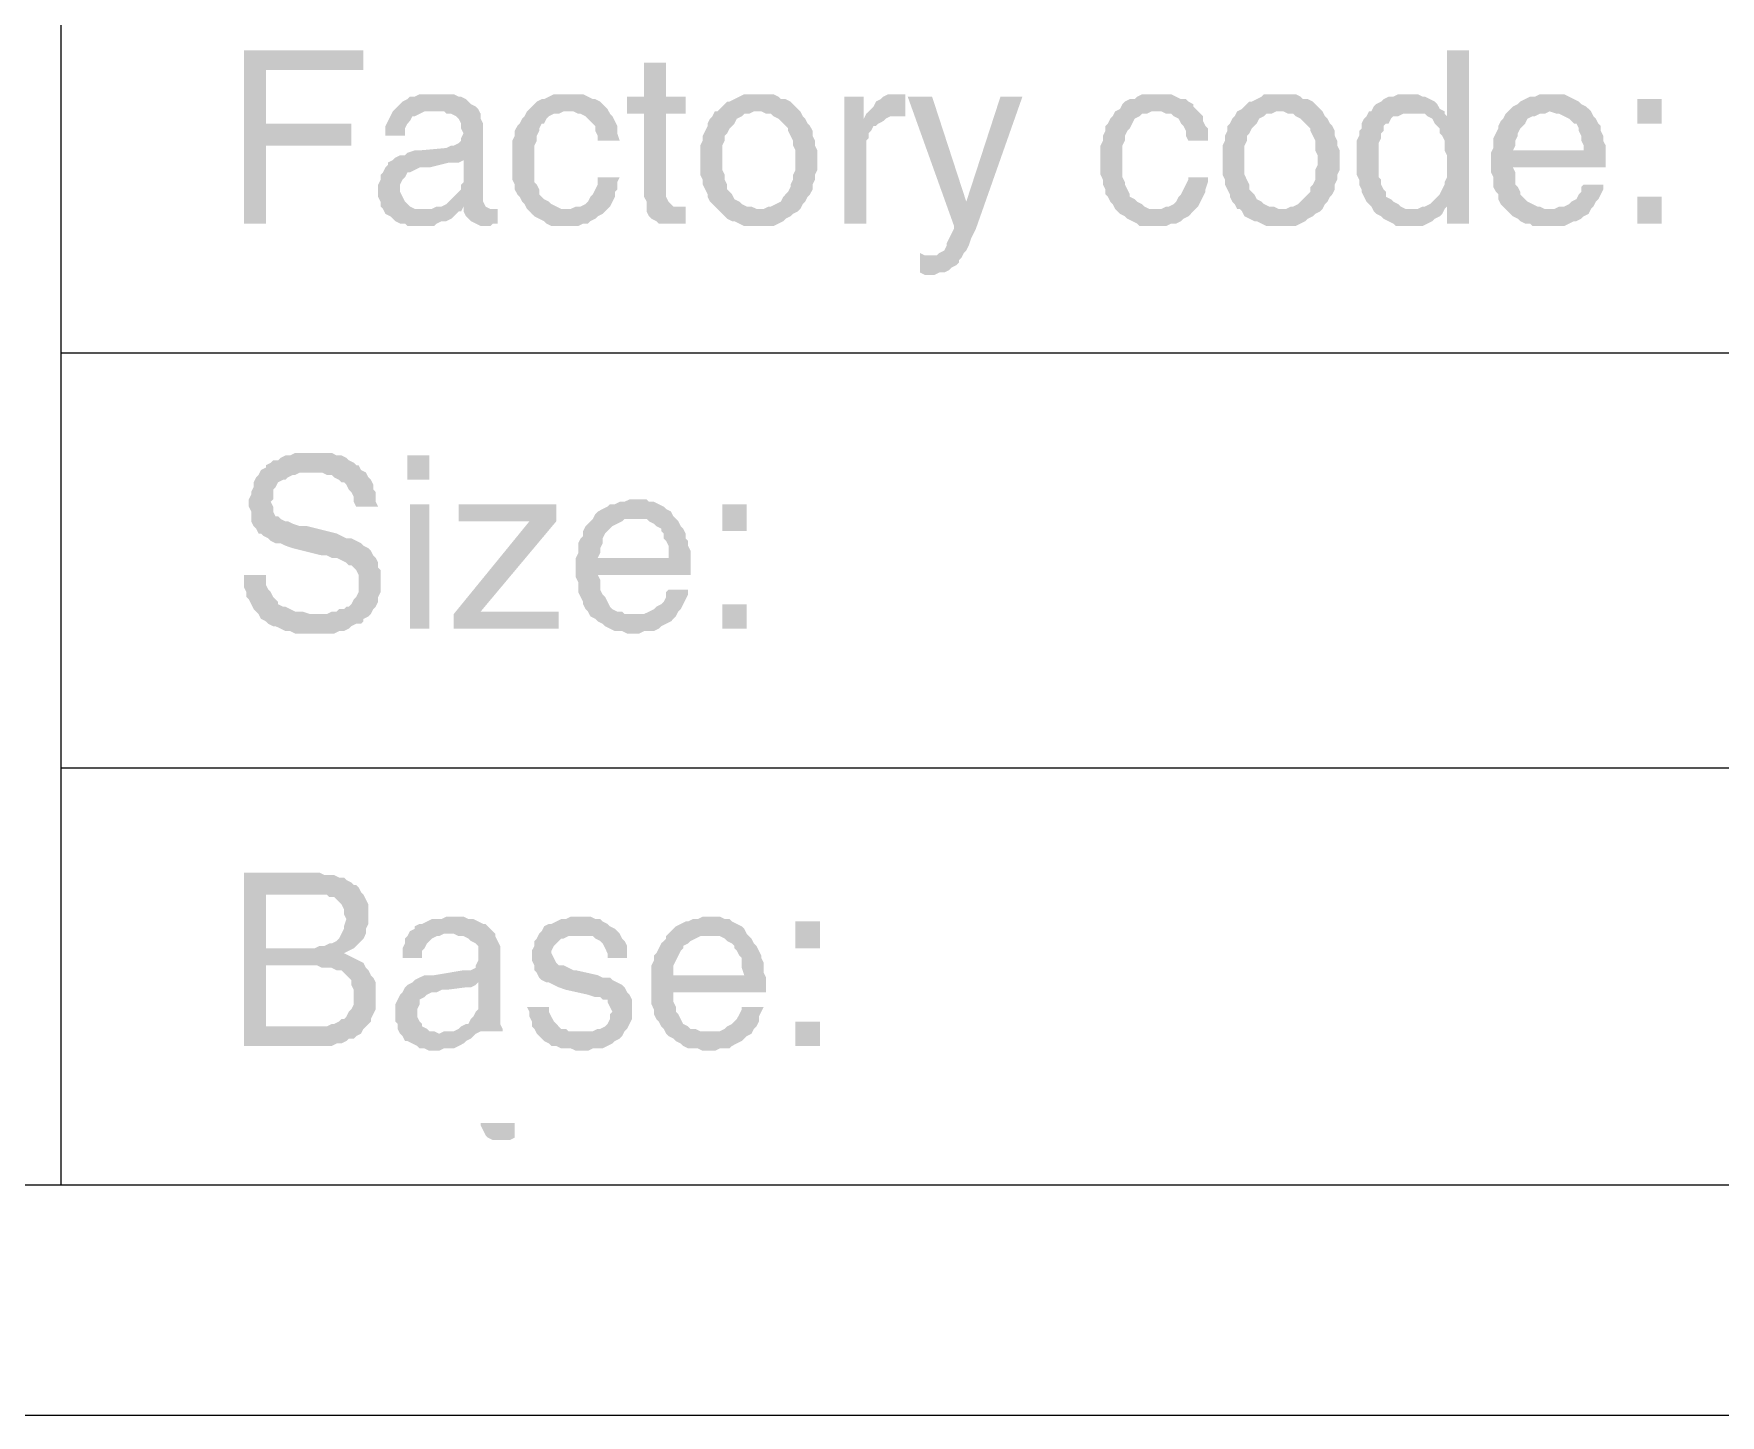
# Model space of a CAD drawing. Header units: inches. Extents: x 3613 to 8393, y -2205 to -794.
# Drawn here: x 7992.31 to 8023.5, y -1550.83 to -1525.27 of the extents above; entities that cross this region are included whole.
import ezdxf

# ---------------------------------------------------------------- set-up
doc = ezdxf.new("R2010")
doc.units = ezdxf.units.IN
doc.header["$MEASUREMENT"] = 0

msp = doc.modelspace()

# ---------------------------------------------------------------- hatches: boundary and pattern name
at = {"transparency": 33554559}
for points in [[(7998.406, -1525.582), (7996.195, -1525.582), (7996.195, -1528.786), (7996.601, -1528.786), (7996.601, -1527.342), (7998.181, -1527.342), (7998.181, -1526.936), (7996.601, -1526.936), (7996.601, -1525.943), (7998.406, -1525.943), (7998.406, -1525.762)], [(8004.003, -1525.807), (8003.596, -1525.807), (8003.596, -1526.439), (8003.281, -1526.439), (8003.281, -1526.755), (8003.596, -1526.755), (8003.596, -1528.29), (8003.642, -1528.38), (8003.642, -1528.56), (8003.687, -1528.651), (8003.732, -1528.696), (8003.732, -1528.696), (8003.822, -1528.741), (8003.867, -1528.786), (8004.364, -1528.786), (8004.364, -1528.47), (8004.138, -1528.47), (8004.093, -1528.425), (8004.048, -1528.38), (8004.003, -1528.29), (8004.003, -1526.755), (8004.364, -1526.755), (8004.364, -1526.439), (8004.003, -1526.439)], [(8018.851, -1525.582), (8018.445, -1525.582), (8018.445, -1526.8), (8018.084, -1526.8), (8018.174, -1526.845), (8018.219, -1526.936), (8018.264, -1526.981), (8018.31, -1527.026), (8018.31, -1527.116), (8018.355, -1527.161), (8018.4, -1527.252), (8018.4, -1527.432), (8018.445, -1527.522), (8018.445, -1527.929), (8018.4, -1528.019), (8018.4, -1528.064), (8018.355, -1528.154), (8018.31, -1528.244), (8018.264, -1528.29), (8018.264, -1528.29), (8018.174, -1528.38), (8018.129, -1528.425), (8018.039, -1528.47), (8018.445, -1528.47), (8018.445, -1528.786), (8018.851, -1528.786)], [(7999.76, -1526.394), (7999.444, -1526.394), (7999.354, -1526.439), (7999.264, -1526.439), (7999.219, -1526.484), (7999.128, -1526.529), (7999.083, -1526.575), (7999.038, -1526.62), (7998.993, -1526.665), (7998.948, -1526.71), (7998.903, -1526.8), (7998.858, -1526.89), (7998.812, -1526.981), (7998.812, -1527.161), (7999.174, -1527.161), (7999.174, -1527.026), (7999.219, -1526.936), (7999.264, -1526.89), (7999.309, -1526.8), (7999.354, -1526.8), (7999.444, -1526.755), (7999.535, -1526.71), (7999.715, -1526.71), (8000.527, -1526.665), (8000.482, -1526.62), (8000.392, -1526.575), (8000.347, -1526.529), (8000.302, -1526.484), (8000.212, -1526.439), (8000.166, -1526.439), (8000.076, -1526.394), (7999.85, -1526.394)], [(8002.197, -1526.394), (8001.927, -1526.394), (8001.836, -1526.439), (8001.746, -1526.484), (8001.701, -1526.484), (8001.611, -1526.529), (8001.566, -1526.575), (8001.475, -1526.665), (8001.43, -1526.71), (8002.288, -1526.71), (8002.378, -1526.755), (8002.423, -1526.755), (8002.513, -1526.8), (8002.558, -1526.845), (8002.649, -1526.936), (8002.694, -1526.981), (8002.694, -1527.071), (8002.739, -1527.161), (8002.739, -1527.252), (8003.145, -1527.252), (8003.1, -1527.116), (8003.1, -1526.981), (8003.055, -1526.89), (8003.01, -1526.8), (8002.965, -1526.755), (8002.919, -1526.665), (8002.874, -1526.62), (8002.829, -1526.575), (8002.784, -1526.529), (8002.694, -1526.484), (8002.649, -1526.484), (8002.558, -1526.439), (8002.468, -1526.394), (8002.288, -1526.394)], [(8005.718, -1526.394), (8005.447, -1526.394), (8005.357, -1526.439), (8005.266, -1526.484), (8005.176, -1526.529), (8005.131, -1526.529), (8005.041, -1526.62), (8004.996, -1526.665), (8004.95, -1526.71), (8004.905, -1526.71), (8004.86, -1526.8), (8004.815, -1526.845), (8004.77, -1526.936), (8004.77, -1526.981), (8004.725, -1527.071), (8004.68, -1527.161), (8004.68, -1527.252), (8004.634, -1527.342), (8004.634, -1527.613), (8004.634, -1527.883), (8004.68, -1527.974), (8004.68, -1528.064), (8004.725, -1528.154), (8004.77, -1528.244), (8004.77, -1528.29), (8004.815, -1528.38), (8004.86, -1528.425), (8004.95, -1528.515), (8005.718, -1528.515), (8005.673, -1528.515), (8005.582, -1528.47), (8005.492, -1528.47), (8005.402, -1528.425), (8005.357, -1528.38), (8005.266, -1528.335), (8005.221, -1528.244), (8005.176, -1528.199), (8005.131, -1528.154), (8005.131, -1528.064), (8005.086, -1527.974), (8005.086, -1527.883), (8005.041, -1527.793), (8005.041, -1527.342), (8005.086, -1527.252), (8005.086, -1527.161), (8005.131, -1527.116), (8005.176, -1527.026), (8005.221, -1526.981), (8005.266, -1526.936), (8005.311, -1526.845), (8005.402, -1526.8), (8005.447, -1526.755), (8005.537, -1526.755), (8005.627, -1526.71), (8006.485, -1526.71), (8006.44, -1526.665), (8006.35, -1526.575), (8006.304, -1526.529), (8006.214, -1526.484), (8006.124, -1526.484), (8006.079, -1526.439), (8005.988, -1526.394), (8005.808, -1526.394)], [(8007.658, -1526.439), (8007.297, -1526.439), (8007.297, -1528.786), (8007.703, -1528.786), (8007.703, -1527.252), (8007.749, -1527.206), (8007.749, -1527.116), (8007.794, -1527.071), (8007.839, -1526.981), (8007.884, -1526.981), (8007.929, -1526.936), (8008.019, -1526.89), (8007.658, -1526.845)], [(8008.335, -1526.394), (8008.11, -1526.394), (8008.019, -1526.439), (8007.974, -1526.484), (8007.884, -1526.529), (8007.839, -1526.62), (8007.794, -1526.665), (8007.749, -1526.71), (8007.703, -1526.755), (8008.335, -1526.8), (8008.426, -1526.8), (8008.426, -1526.394), (8008.426, -1526.394)], [(8008.922, -1526.439), (8008.471, -1526.439), (8009.328, -1528.831), (8009.554, -1528.38)], [(8010.592, -1526.439), (8010.186, -1526.439), (8009.554, -1528.38), (8009.328, -1528.831), (8009.328, -1528.876), (8009.328, -1528.876), (8009.283, -1528.967), (8009.238, -1529.057), (8009.193, -1529.147), (8009.193, -1529.192), (8009.148, -1529.282), (8009.057, -1529.328), (8009.012, -1529.373), (8008.922, -1529.373), (8009.464, -1529.418), (8009.509, -1529.328), (8009.554, -1529.282), (8009.599, -1529.192), (8009.644, -1529.057), (8009.689, -1528.967), (8009.734, -1528.876)], [(8013.074, -1526.394), (8012.803, -1526.394), (8012.713, -1526.439), (8012.668, -1526.484), (8012.578, -1526.484), (8012.487, -1526.529), (8012.442, -1526.575), (8012.397, -1526.665), (8012.307, -1526.71), (8013.164, -1526.71), (8013.255, -1526.755), (8013.345, -1526.755), (8013.39, -1526.8), (8013.48, -1526.845), (8013.526, -1526.936), (8013.571, -1526.981), (8013.616, -1527.071), (8013.616, -1527.161), (8013.661, -1527.252), (8014.022, -1527.252), (8014.022, -1527.026), (8013.977, -1526.981), (8013.932, -1526.89), (8013.932, -1526.8), (8013.887, -1526.755), (8013.796, -1526.665), (8013.751, -1526.62), (8013.751, -1526.575), (8013.661, -1526.529), (8013.616, -1526.484), (8013.526, -1526.484), (8013.435, -1526.439), (8013.345, -1526.394), (8013.164, -1526.394)], [(8015.376, -1526.394), (8015.06, -1526.394), (8015.015, -1526.439), (8014.925, -1526.484), (8014.834, -1526.529), (8014.789, -1526.529), (8014.699, -1526.62), (8014.654, -1526.665), (8014.564, -1526.71), (8014.564, -1526.71), (8014.518, -1526.8), (8014.473, -1526.845), (8014.428, -1526.936), (8014.383, -1526.981), (8014.383, -1527.071), (8014.338, -1527.161), (8014.338, -1527.252), (8014.293, -1527.342), (8014.293, -1527.613), (8014.293, -1527.883), (8014.338, -1527.974), (8014.338, -1528.064), (8014.383, -1528.154), (8014.428, -1528.244), (8014.428, -1528.29), (8014.473, -1528.38), (8014.518, -1528.425), (8014.564, -1528.515), (8015.376, -1528.515), (8015.331, -1528.515), (8015.241, -1528.47), (8015.15, -1528.47), (8015.06, -1528.425), (8015.015, -1528.38), (8014.925, -1528.335), (8014.88, -1528.244), (8014.834, -1528.199), (8014.789, -1528.154), (8014.789, -1528.064), (8014.744, -1527.974), (8014.699, -1527.883), (8014.699, -1527.342), (8014.744, -1527.252), (8014.744, -1527.161), (8014.789, -1527.116), (8014.834, -1527.026), (8014.88, -1526.981), (8014.925, -1526.936), (8014.97, -1526.845), (8015.06, -1526.8), (8015.105, -1526.755), (8015.195, -1526.755), (8015.286, -1526.71), (8016.143, -1526.71), (8016.098, -1526.665), (8016.008, -1526.575), (8015.963, -1526.529), (8015.872, -1526.484), (8015.782, -1526.484), (8015.737, -1526.439), (8015.647, -1526.394), (8015.466, -1526.394)], [(8017.723, -1526.394), (8017.542, -1526.394), (8017.452, -1526.439), (8017.362, -1526.439), (8017.272, -1526.484), (8017.226, -1526.529), (8017.136, -1526.575), (8017.091, -1526.62), (8017.046, -1526.71), (8017.001, -1526.71), (8017.813, -1526.755), (8018.039, -1526.755), (8018.084, -1526.8), (8018.445, -1526.8), (8018.4, -1526.755), (8018.4, -1526.71), (8018.31, -1526.665), (8018.264, -1526.575), (8018.219, -1526.529), (8018.129, -1526.484), (8018.039, -1526.439), (8017.994, -1526.439), (8017.903, -1526.394), (8017.813, -1526.394)], [(8020.386, -1526.394), (8020.16, -1526.394), (8020.07, -1526.439), (8019.979, -1526.439), (8019.889, -1526.484), (8019.799, -1526.529), (8019.754, -1526.575), (8019.664, -1526.62), (8019.618, -1526.665), (8019.573, -1526.71), (8020.34, -1526.71), (8020.476, -1526.755), (8020.521, -1526.755), (8020.611, -1526.8), (8020.702, -1526.845), (8020.747, -1526.89), (8020.792, -1526.936), (8020.837, -1526.936), (8020.882, -1527.026), (8020.882, -1527.071), (8020.927, -1527.161), (8020.927, -1527.252), (8020.972, -1527.342), (8020.972, -1527.432), (8019.664, -1527.432), (8019.257, -1527.477), (8019.257, -1527.838), (8019.302, -1527.929), (8019.302, -1528.109), (8019.348, -1528.199), (8019.393, -1528.244), (8019.393, -1528.335), (8019.438, -1528.425), (8019.483, -1528.47), (8019.528, -1528.515), (8020.34, -1528.515), (8020.25, -1528.515), (8020.16, -1528.47), (8020.115, -1528.47), (8020.025, -1528.425), (8019.934, -1528.38), (8019.889, -1528.335), (8019.844, -1528.29), (8019.799, -1528.244), (8019.799, -1528.199), (8019.754, -1528.109), (8019.709, -1528.064), (8019.709, -1527.838), (8019.664, -1527.748), (8021.379, -1527.748), (8021.379, -1527.342), (8021.333, -1527.252), (8021.333, -1527.161), (8021.288, -1527.071), (8021.288, -1526.981), (8021.243, -1526.936), (8021.198, -1526.845), (8021.153, -1526.8), (8021.108, -1526.71), (8021.063, -1526.665), (8021.017, -1526.62), (8020.927, -1526.575), (8020.882, -1526.529), (8020.792, -1526.484), (8020.702, -1526.439), (8020.611, -1526.394), (8020.476, -1526.394)], [(8000.527, -1526.665), (7999.715, -1526.71), (7999.896, -1526.71), (7999.941, -1526.755), (8000.031, -1526.755), (8000.121, -1526.8), (8000.166, -1526.845), (8000.212, -1526.936), (8000.212, -1527.026), (8000.257, -1527.116), (8000.257, -1527.116), (8000.212, -1527.206), (8000.212, -1527.252), (8000.166, -1527.297), (8000.076, -1527.342), (8000.031, -1527.342), (7999.941, -1527.387), (7999.444, -1527.432), (7999.354, -1527.432), (7999.219, -1527.477), (7999.174, -1527.522), (7999.083, -1527.522), (7998.993, -1527.567), (8000.257, -1527.613), (8000.257, -1528.019), (8000.257, -1528.019), (8000.212, -1528.064), (8000.212, -1528.154), (8000.166, -1528.199), (8000.076, -1528.29), (8000.031, -1528.335), (7999.986, -1528.38), (7999.941, -1528.425), (7999.85, -1528.47), (7999.76, -1528.47), (7999.67, -1528.515), (7998.767, -1528.515), (7998.812, -1528.606), (7998.903, -1528.651), (7998.948, -1528.696), (7998.993, -1528.741), (7999.083, -1528.786), (7999.174, -1528.786), (7999.219, -1528.831), (7999.715, -1528.831), (7999.76, -1528.786), (7999.85, -1528.741), (7999.941, -1528.741), (8000.031, -1528.696), (8000.076, -1528.651), (8000.166, -1528.56), (8000.212, -1528.56), (8000.257, -1528.47), (8000.663, -1528.47), (8000.618, -1528.38), (8000.618, -1526.936), (8000.573, -1526.845), (8000.573, -1526.755)], [(8001.43, -1526.71), (8001.385, -1526.8), (8001.34, -1526.845), (8001.295, -1526.936), (8001.25, -1526.981), (8001.204, -1527.071), (8001.204, -1527.161), (8001.159, -1527.252), (8001.159, -1527.974), (8001.204, -1528.064), (8001.204, -1528.154), (8001.25, -1528.244), (8001.295, -1528.29), (8001.34, -1528.38), (8001.385, -1528.425), (8001.43, -1528.515), (8002.152, -1528.515), (8002.062, -1528.515), (8001.972, -1528.47), (8001.881, -1528.425), (8001.836, -1528.38), (8001.746, -1528.335), (8001.701, -1528.29), (8001.656, -1528.244), (8001.656, -1528.154), (8001.611, -1528.064), (8001.566, -1528.019), (8001.566, -1527.342), (8001.611, -1527.252), (8001.611, -1527.161), (8001.656, -1527.071), (8001.656, -1527.026), (8001.701, -1526.936), (8001.746, -1526.936), (8001.791, -1526.845), (8001.836, -1526.8), (8001.927, -1526.755), (8002.017, -1526.755), (8002.107, -1526.71), (8002.197, -1526.71)], [(8006.485, -1526.71), (8005.718, -1526.71), (8005.763, -1526.71), (8005.853, -1526.755), (8005.943, -1526.755), (8005.988, -1526.8), (8006.079, -1526.845), (8006.124, -1526.89), (8006.214, -1526.981), (8006.259, -1527.026), (8006.259, -1527.071), (8006.304, -1527.161), (8006.35, -1527.252), (8006.35, -1527.342), (8006.395, -1527.432), (8006.395, -1527.793), (8006.35, -1527.883), (8006.35, -1527.974), (8006.304, -1528.064), (8006.304, -1528.109), (8006.259, -1528.199), (8006.214, -1528.244), (8006.169, -1528.29), (8006.124, -1528.38), (8006.034, -1528.425), (8005.943, -1528.47), (8005.898, -1528.47), (8005.808, -1528.515), (8004.95, -1528.515), (8004.996, -1528.56), (8005.086, -1528.651), (8005.131, -1528.696), (8005.221, -1528.741), (8005.266, -1528.741), (8005.357, -1528.786), (8005.447, -1528.831), (8005.988, -1528.831), (8006.079, -1528.786), (8006.169, -1528.741), (8006.214, -1528.696), (8006.304, -1528.651), (8006.35, -1528.606), (8006.44, -1528.56), (8006.485, -1528.515), (8006.485, -1528.515), (8006.53, -1528.425), (8006.575, -1528.38), (8006.62, -1528.29), (8006.665, -1528.244), (8006.711, -1528.154), (8006.711, -1528.064), (8006.756, -1527.974), (8006.756, -1527.883), (8006.801, -1527.793), (8006.801, -1527.613), (8006.801, -1527.432), (8006.756, -1527.342), (8006.756, -1527.252), (8006.711, -1527.161), (8006.711, -1527.071), (8006.665, -1526.981), (8006.62, -1526.936), (8006.575, -1526.845), (8006.53, -1526.8)], [(8012.307, -1526.71), (8012.262, -1526.8), (8012.217, -1526.845), (8012.172, -1526.936), (8012.126, -1526.981), (8012.126, -1527.071), (8012.081, -1527.161), (8012.081, -1527.252), (8012.036, -1527.342), (8012.036, -1527.883), (8012.081, -1527.974), (8012.081, -1528.064), (8012.126, -1528.154), (8012.126, -1528.244), (8012.172, -1528.29), (8012.217, -1528.38), (8012.262, -1528.425), (8012.307, -1528.515), (8013.074, -1528.515), (8012.939, -1528.515), (8012.849, -1528.47), (8012.803, -1528.425), (8012.713, -1528.38), (8012.668, -1528.335), (8012.578, -1528.29), (8012.578, -1528.244), (8012.533, -1528.154), (8012.487, -1528.064), (8012.487, -1528.019), (8012.442, -1527.929), (8012.442, -1527.342), (8012.487, -1527.252), (8012.487, -1527.161), (8012.533, -1527.071), (8012.578, -1527.026), (8012.623, -1526.936), (8012.623, -1526.936), (8012.668, -1526.845), (8012.758, -1526.8), (8012.803, -1526.755), (8012.894, -1526.755), (8012.984, -1526.71), (8013.074, -1526.71)], [(8016.143, -1526.71), (8015.376, -1526.71), (8015.421, -1526.71), (8015.511, -1526.755), (8015.602, -1526.755), (8015.647, -1526.8), (8015.737, -1526.845), (8015.782, -1526.89), (8015.872, -1526.981), (8015.918, -1527.026), (8015.918, -1527.071), (8015.963, -1527.161), (8016.008, -1527.252), (8016.008, -1527.432), (8016.053, -1527.522), (8016.053, -1527.703), (8016.008, -1527.793), (8016.008, -1527.974), (8015.963, -1528.064), (8015.918, -1528.109), (8015.918, -1528.199), (8015.872, -1528.244), (8015.827, -1528.29), (8015.737, -1528.38), (8015.692, -1528.425), (8015.602, -1528.47), (8015.556, -1528.47), (8015.466, -1528.515), (8014.609, -1528.515), (8014.654, -1528.56), (8014.699, -1528.651), (8014.789, -1528.696), (8014.88, -1528.741), (8014.925, -1528.741), (8015.015, -1528.786), (8015.105, -1528.831), (8015.647, -1528.831), (8015.737, -1528.786), (8015.827, -1528.741), (8015.872, -1528.696), (8015.963, -1528.651), (8016.008, -1528.606), (8016.098, -1528.56), (8016.143, -1528.515), (8016.143, -1528.515), (8016.188, -1528.425), (8016.233, -1528.38), (8016.279, -1528.29), (8016.324, -1528.244), (8016.369, -1528.154), (8016.369, -1528.064), (8016.414, -1527.974), (8016.414, -1527.883), (8016.459, -1527.793), (8016.459, -1527.613), (8016.459, -1527.432), (8016.414, -1527.342), (8016.414, -1527.252), (8016.369, -1527.161), (8016.369, -1527.071), (8016.324, -1526.981), (8016.279, -1526.936), (8016.233, -1526.845), (8016.188, -1526.8)], [(8017.001, -1526.71), (8016.956, -1526.8), (8016.91, -1526.845), (8016.865, -1526.936), (8016.865, -1527.026), (8016.82, -1527.071), (8016.82, -1527.161), (8016.775, -1527.252), (8016.775, -1527.883), (8016.82, -1527.974), (8016.82, -1528.064), (8016.865, -1528.154), (8016.865, -1528.199), (8016.91, -1528.29), (8016.956, -1528.38), (8017.001, -1528.425), (8017.046, -1528.47), (8017.091, -1528.56), (8017.136, -1528.606), (8017.226, -1528.651), (8017.272, -1528.696), (8017.362, -1528.741), (8017.452, -1528.786), (8017.497, -1528.831), (8017.994, -1528.831), (8018.084, -1528.786), (8018.174, -1528.741), (8018.219, -1528.696), (8018.31, -1528.651), (8018.355, -1528.606), (8018.4, -1528.515), (8017.678, -1528.515), (8017.587, -1528.47), (8017.542, -1528.425), (8017.452, -1528.38), (8017.407, -1528.335), (8017.317, -1528.29), (8017.317, -1528.199), (8017.272, -1528.154), (8017.226, -1528.064), (8017.226, -1527.974), (8017.181, -1527.929), (8017.181, -1527.297), (8017.226, -1527.206), (8017.226, -1527.116), (8017.272, -1527.071), (8017.272, -1526.981), (8017.317, -1526.936), (8017.362, -1526.936), (8017.407, -1526.845), (8017.452, -1526.8), (8017.542, -1526.8), (8017.633, -1526.755), (8017.813, -1526.755)], [(8019.573, -1526.71), (8019.528, -1526.755), (8019.483, -1526.845), (8019.438, -1526.89), (8019.393, -1526.981), (8019.393, -1527.026), (8019.348, -1527.116), (8019.302, -1527.206), (8019.302, -1527.387), (8019.257, -1527.477), (8019.664, -1527.432), (8019.709, -1527.342), (8019.709, -1527.252), (8019.754, -1527.161), (8019.754, -1527.116), (8019.799, -1527.026), (8019.844, -1526.981), (8019.889, -1526.936), (8019.934, -1526.845), (8020.025, -1526.8), (8020.07, -1526.8), (8020.16, -1526.755), (8020.25, -1526.755), (8020.34, -1526.71)], [(8022.417, -1526.936), (8022.417, -1526.484), (8021.965, -1526.484), (8021.965, -1526.936)], [(8007.703, -1526.755), (8007.658, -1526.845), (8008.019, -1526.89), (8008.065, -1526.845), (8008.155, -1526.8), (8008.335, -1526.8)], [(7998.993, -1527.567), (7998.948, -1527.613), (7998.858, -1527.658), (7998.858, -1527.703), (7998.812, -1527.748), (7998.767, -1527.838), (7998.722, -1527.883), (7998.722, -1527.974), (7998.677, -1528.064), (7998.677, -1528.29), (7998.722, -1528.38), (7998.722, -1528.47), (7998.767, -1528.515), (7999.489, -1528.515), (7999.354, -1528.515), (7999.264, -1528.47), (7999.219, -1528.425), (7999.174, -1528.38), (7999.128, -1528.29), (7999.083, -1528.199), (7999.083, -1528.064), (7999.128, -1527.974), (7999.174, -1527.929), (7999.219, -1527.838), (7999.264, -1527.838), (7999.354, -1527.793), (7999.444, -1527.748), (7999.625, -1527.748), (7999.986, -1527.658), (8000.166, -1527.658), (8000.257, -1527.613)], [(8003.145, -1527.929), (8002.739, -1527.929), (8002.739, -1528.064), (8002.694, -1528.154), (8002.649, -1528.244), (8002.604, -1528.29), (8002.558, -1528.38), (8002.513, -1528.425), (8002.423, -1528.47), (8002.333, -1528.47), (8002.242, -1528.515), (8001.43, -1528.515), (8001.475, -1528.56), (8001.52, -1528.606), (8001.566, -1528.651), (8001.656, -1528.696), (8001.746, -1528.741), (8001.791, -1528.786), (8001.881, -1528.831), (8002.378, -1528.831), (8002.468, -1528.786), (8002.558, -1528.786), (8002.604, -1528.741), (8002.694, -1528.696), (8002.739, -1528.651), (8002.829, -1528.606), (8002.874, -1528.56), (8002.919, -1528.515), (8002.965, -1528.47), (8003.01, -1528.38), (8003.055, -1528.29), (8003.055, -1528.199), (8003.1, -1528.154), (8003.1, -1528.019)], [(8014.022, -1527.929), (8013.661, -1527.929), (8013.661, -1527.974), (8013.616, -1528.064), (8013.571, -1528.154), (8013.526, -1528.244), (8013.48, -1528.29), (8013.435, -1528.38), (8013.39, -1528.425), (8013.3, -1528.47), (8013.255, -1528.47), (8013.164, -1528.515), (8012.307, -1528.515), (8012.352, -1528.56), (8012.397, -1528.606), (8012.487, -1528.651), (8012.533, -1528.696), (8012.623, -1528.741), (8012.713, -1528.786), (8012.758, -1528.831), (8013.255, -1528.831), (8013.345, -1528.786), (8013.435, -1528.786), (8013.526, -1528.741), (8013.571, -1528.696), (8013.661, -1528.651), (8013.706, -1528.606), (8013.751, -1528.56), (8013.796, -1528.515), (8013.841, -1528.47), (8013.887, -1528.38), (8013.932, -1528.29), (8013.977, -1528.199), (8013.977, -1528.154), (8014.022, -1528.019)], [(8021.333, -1528.064), (8020.972, -1528.064), (8020.927, -1528.109), (8020.927, -1528.199), (8020.882, -1528.244), (8020.837, -1528.335), (8020.747, -1528.38), (8020.702, -1528.425), (8020.611, -1528.47), (8020.521, -1528.47), (8020.431, -1528.515), (8019.528, -1528.515), (8019.618, -1528.606), (8019.664, -1528.651), (8019.754, -1528.696), (8019.799, -1528.741), (8019.889, -1528.786), (8019.979, -1528.786), (8020.025, -1528.831), (8020.611, -1528.831), (8020.702, -1528.786), (8020.792, -1528.741), (8020.837, -1528.741), (8020.927, -1528.696), (8020.972, -1528.651), (8021.063, -1528.606), (8021.108, -1528.515), (8021.153, -1528.47), (8021.198, -1528.38), (8021.243, -1528.335), (8021.288, -1528.244), (8021.333, -1528.154)], [(8022.417, -1528.786), (8022.417, -1528.29), (8021.965, -1528.29), (8021.965, -1528.786)], [(8000.663, -1528.47), (8000.257, -1528.47), (8000.257, -1528.56), (8000.753, -1528.515), (8000.753, -1528.515)], [(8000.889, -1528.515), (8000.753, -1528.515), (8000.257, -1528.56), (8000.302, -1528.651), (8000.347, -1528.696), (8000.347, -1528.696), (8000.392, -1528.741), (8000.482, -1528.786), (8000.573, -1528.831), (8000.753, -1528.831), (8000.798, -1528.786), (8000.889, -1528.786)], [(8018.039, -1528.47), (8017.994, -1528.47), (8017.903, -1528.515), (8017.813, -1528.515), (8018.4, -1528.515), (8018.445, -1528.47)], [(8008.696, -1529.328), (8008.696, -1529.689), (8008.696, -1529.689), (8008.787, -1529.734), (8008.967, -1529.734), (8009.057, -1529.689), (8009.148, -1529.689), (8009.238, -1529.644), (8009.283, -1529.598), (8009.373, -1529.553), (8009.419, -1529.508), (8009.419, -1529.463), (8009.464, -1529.418), (8008.922, -1529.373), (8008.787, -1529.373)], [(7997.458, -1533.028), (7997.143, -1533.028), (7997.052, -1533.074), (7996.962, -1533.074), (7996.872, -1533.119), (7996.827, -1533.164), (7996.736, -1533.164), (7996.691, -1533.209), (7996.601, -1533.254), (7996.601, -1533.299), (7996.511, -1533.344), (7997.458, -1533.39), (7997.639, -1533.39), (7997.729, -1533.435), (7997.82, -1533.435), (7997.865, -1533.48), (7997.955, -1533.525), (7998, -1533.57), (7998.045, -1533.57), (7998.09, -1533.615), (7998.135, -1533.705), (7998.181, -1533.751), (7998.226, -1533.841), (7998.226, -1533.931), (7998.271, -1534.021), (7998.677, -1534.021), (7998.632, -1533.931), (7998.632, -1533.751), (7998.587, -1533.705), (7998.587, -1533.615), (7998.542, -1533.525), (7998.497, -1533.48), (7998.451, -1533.39), (7998.361, -1533.344), (7998.316, -1533.254), (7998.271, -1533.254), (7998.226, -1533.209), (7998.135, -1533.164), (7998.09, -1533.119), (7998, -1533.074), (7997.91, -1533.074), (7997.82, -1533.028), (7997.549, -1533.028)], [(7999.625, -1533.525), (7999.625, -1533.074), (7999.219, -1533.074), (7999.219, -1533.525)], [(7996.511, -1533.344), (7996.466, -1533.435), (7996.42, -1533.48), (7996.375, -1533.57), (7996.375, -1533.66), (7996.33, -1533.751), (7996.33, -1533.796), (7996.285, -1533.886), (7996.285, -1534.021), (7996.285, -1534.021), (7996.33, -1534.112), (7996.33, -1534.292), (7996.375, -1534.382), (7996.42, -1534.428), (7996.466, -1534.518), (7996.511, -1534.518), (7996.556, -1534.563), (7996.646, -1534.608), (7996.691, -1534.653), (7996.781, -1534.698), (7996.872, -1534.698), (7996.962, -1534.743), (7997.097, -1534.789), (7997.639, -1534.924), (7997.729, -1534.924), (7997.82, -1534.969), (7997.91, -1534.969), (7998, -1535.014), (7998.09, -1535.059), (7998.135, -1535.105), (7998.181, -1535.105), (7998.226, -1535.15), (7998.271, -1535.195), (7998.316, -1535.285), (7998.316, -1535.601), (7998.271, -1535.691), (7998.226, -1535.736), (7998.181, -1535.827), (7998.135, -1535.872), (7998.09, -1535.872), (7998.045, -1535.917), (7997.955, -1535.917), (7997.91, -1535.962), (7997.82, -1535.962), (7997.729, -1536.007), (7996.466, -1536.007), (7996.511, -1536.097), (7996.601, -1536.143), (7996.646, -1536.188), (7996.736, -1536.233), (7996.781, -1536.233), (7996.872, -1536.278), (7996.962, -1536.323), (7997.052, -1536.323), (7997.143, -1536.368), (7997.865, -1536.368), (7997.955, -1536.323), (7998.045, -1536.323), (7998.135, -1536.278), (7998.181, -1536.233), (7998.271, -1536.188), (7998.361, -1536.188), (7998.406, -1536.143), (7998.406, -1536.097), (7998.497, -1536.052), (7998.542, -1536.007), (7998.587, -1535.917), (7998.632, -1535.872), (7998.677, -1535.782), (7998.677, -1535.691), (7998.722, -1535.601), (7998.722, -1535.42), (7998.722, -1535.195), (7998.677, -1535.15), (7998.677, -1535.059), (7998.632, -1534.969), (7998.587, -1534.924), (7998.542, -1534.834), (7998.542, -1534.834), (7998.497, -1534.789), (7998.406, -1534.743), (7998.361, -1534.698), (7998.271, -1534.653), (7998.181, -1534.608), (7998.09, -1534.608), (7998, -1534.563), (7997.91, -1534.518), (7997.368, -1534.382), (7997.233, -1534.382), (7997.097, -1534.337), (7997.007, -1534.292), (7996.962, -1534.292), (7996.872, -1534.247), (7996.827, -1534.202), (7996.781, -1534.202), (7996.736, -1534.112), (7996.736, -1534.021), (7996.691, -1533.931), (7996.736, -1533.886), (7996.736, -1533.705), (7996.781, -1533.66), (7996.827, -1533.57), (7996.917, -1533.525), (7996.962, -1533.525), (7997.007, -1533.48), (7997.097, -1533.435), (7997.143, -1533.435), (7997.233, -1533.39), (7997.458, -1533.39)], [(8003.461, -1533.886), (8003.326, -1533.886), (8003.235, -1533.931), (8003.145, -1533.931), (8003.055, -1533.976), (8002.965, -1533.976), (8002.919, -1534.021), (8002.829, -1534.066), (8002.739, -1534.112), (8002.694, -1534.157), (8002.649, -1534.247), (8003.642, -1534.247), (8003.687, -1534.292), (8003.777, -1534.337), (8003.822, -1534.382), (8003.912, -1534.428), (8003.912, -1534.473), (8003.958, -1534.518), (8003.958, -1534.608), (8004.003, -1534.653), (8004.048, -1534.743), (8004.048, -1534.969), (8002.333, -1534.969), (8002.333, -1535.33), (8002.378, -1535.42), (8002.378, -1535.601), (8002.423, -1535.691), (8002.468, -1535.782), (8002.468, -1535.827), (8002.513, -1535.917), (8002.558, -1535.962), (8002.604, -1536.052), (8003.416, -1536.007), (8003.235, -1536.007), (8003.19, -1535.962), (8003.1, -1535.962), (8003.01, -1535.917), (8002.965, -1535.872), (8002.919, -1535.782), (8002.919, -1535.782), (8002.874, -1535.691), (8002.829, -1535.646), (8002.784, -1535.556), (8002.784, -1535.375), (8002.739, -1535.285), (8004.454, -1535.285), (8004.454, -1534.834), (8004.409, -1534.743), (8004.409, -1534.653), (8004.364, -1534.608), (8004.364, -1534.518), (8004.319, -1534.428), (8004.273, -1534.382), (8004.228, -1534.292), (8004.183, -1534.247), (8004.138, -1534.202), (8004.093, -1534.112), (8004.003, -1534.066), (8003.958, -1534.021), (8003.867, -1533.976), (8003.777, -1533.931), (8003.687, -1533.931), (8003.642, -1533.886), (8003.551, -1533.886)], [(7999.625, -1536.278), (7999.625, -1533.976), (7999.264, -1533.976), (7999.264, -1536.278)], [(8001.972, -1533.976), (8000.166, -1533.976), (8000.166, -1534.292), (8001.475, -1534.292), (8000.076, -1536.007), (8000.076, -1536.278), (8002.017, -1536.278), (8002.017, -1535.962), (8000.573, -1535.962), (8001.972, -1534.292), (8001.972, -1534.112)], [(8005.492, -1534.473), (8005.492, -1533.976), (8005.041, -1533.976), (8005.041, -1534.473)], [(8002.649, -1534.247), (8002.604, -1534.292), (8002.558, -1534.337), (8002.513, -1534.382), (8002.468, -1534.473), (8002.468, -1534.563), (8002.423, -1534.608), (8002.378, -1534.698), (8002.378, -1534.879), (8002.333, -1534.969), (8002.739, -1534.969), (8002.784, -1534.879), (8002.784, -1534.789), (8002.829, -1534.698), (8002.829, -1534.608), (8002.874, -1534.518), (8002.919, -1534.473), (8002.965, -1534.428), (8003.01, -1534.382), (8003.1, -1534.337), (8003.19, -1534.292), (8003.235, -1534.247), (8003.416, -1534.247)], [(7996.601, -1535.285), (7996.195, -1535.285), (7996.195, -1535.511), (7996.24, -1535.601), (7996.24, -1535.691), (7996.285, -1535.736), (7996.33, -1535.827), (7996.375, -1535.917), (7996.42, -1535.962), (7996.466, -1536.007), (7997.504, -1536.007), (7997.413, -1536.007), (7997.278, -1535.962), (7997.143, -1535.962), (7997.052, -1535.917), (7996.962, -1535.872), (7996.917, -1535.872), (7996.827, -1535.827), (7996.827, -1535.782), (7996.781, -1535.736), (7996.736, -1535.691), (7996.691, -1535.601), (7996.646, -1535.556), (7996.601, -1535.466), (7996.601, -1535.375)], [(8004.409, -1535.556), (8004.048, -1535.556), (8004.003, -1535.601), (8004.003, -1535.691), (8003.958, -1535.782), (8003.912, -1535.827), (8003.822, -1535.872), (8003.777, -1535.917), (8003.687, -1535.962), (8003.596, -1536.007), (8003.416, -1536.007), (8002.604, -1536.052), (8002.604, -1536.052), (8002.694, -1536.097), (8002.739, -1536.143), (8002.829, -1536.188), (8002.874, -1536.233), (8002.965, -1536.278), (8003.055, -1536.323), (8003.19, -1536.323), (8003.281, -1536.368), (8003.506, -1536.368), (8003.596, -1536.323), (8003.777, -1536.323), (8003.867, -1536.278), (8003.912, -1536.233), (8004.003, -1536.188), (8004.093, -1536.143), (8004.138, -1536.097), (8004.183, -1536.052), (8004.228, -1535.962), (8004.273, -1535.917), (8004.319, -1535.827), (8004.364, -1535.736), (8004.409, -1535.646)], [(8005.492, -1536.278), (8005.492, -1535.827), (8005.041, -1535.827), (8005.041, -1536.278)], [(7997.594, -1540.791), (7996.195, -1540.791), (7996.195, -1543.996), (7997.82, -1543.996), (7997.91, -1543.95), (7998, -1543.95), (7998.09, -1543.905), (7998.135, -1543.86), (7998.226, -1543.86), (7998.271, -1543.815), (7998.361, -1543.77), (7998.361, -1543.77), (7998.406, -1543.68), (7996.601, -1543.635), (7996.601, -1542.506), (7997.458, -1542.506), (7998.406, -1542.461), (7998.316, -1542.416), (7998.316, -1542.416), (7998.226, -1542.371), (7998.135, -1542.326), (7998.045, -1542.281), (7998.135, -1542.235), (7998.226, -1542.19), (7996.601, -1542.19), (7996.601, -1541.197), (7997.458, -1541.197), (7998.361, -1541.152), (7998.316, -1541.062), (7998.271, -1541.017), (7998.226, -1541.017), (7998.181, -1540.972), (7998.09, -1540.927), (7998.045, -1540.881), (7997.955, -1540.881), (7997.865, -1540.836), (7997.684, -1540.836)], [(7998.361, -1541.152), (7997.458, -1541.197), (7997.729, -1541.197), (7997.774, -1541.243), (7997.865, -1541.243), (7997.91, -1541.288), (7997.955, -1541.333), (7998, -1541.378), (7998.045, -1541.468), (7998.045, -1541.558), (7998.09, -1541.649), (7998.09, -1541.649), (7998.045, -1541.784), (7998.045, -1541.829), (7998, -1541.919), (7997.955, -1542.01), (7997.91, -1542.055), (7997.91, -1542.055), (7997.82, -1542.1), (7997.774, -1542.1), (7997.684, -1542.145), (7997.594, -1542.145), (7997.504, -1542.19), (7996.601, -1542.19), (7998.226, -1542.19), (7998.316, -1542.1), (7998.361, -1542.055), (7998.406, -1542.01), (7998.451, -1541.919), (7998.451, -1541.829), (7998.497, -1541.739), (7998.497, -1541.558), (7998.497, -1541.378), (7998.451, -1541.288), (7998.406, -1541.197)], [(8000.076, -1541.604), (7999.941, -1541.604), (7999.85, -1541.649), (7999.67, -1541.649), (7999.58, -1541.694), (7999.489, -1541.739), (7999.444, -1541.739), (7999.354, -1541.784), (7999.354, -1541.829), (7999.264, -1541.874), (7999.219, -1541.965), (7999.174, -1542.01), (7999.174, -1542.1), (7999.128, -1542.19), (7999.128, -1542.371), (7999.489, -1542.371), (7999.489, -1542.235), (7999.535, -1542.19), (7999.58, -1542.1), (7999.625, -1542.055), (7999.67, -1542.01), (7999.76, -1541.965), (7999.805, -1541.965), (7999.896, -1541.919), (8000.843, -1541.919), (8000.753, -1541.829), (8000.708, -1541.784), (8000.663, -1541.739), (8000.618, -1541.739), (8000.527, -1541.694), (8000.437, -1541.649), (8000.347, -1541.649), (8000.257, -1541.604), (8000.166, -1541.604)], [(8002.378, -1541.604), (8002.242, -1541.604), (8002.152, -1541.649), (8002.062, -1541.649), (8001.972, -1541.694), (8001.881, -1541.739), (8001.836, -1541.739), (8001.746, -1541.784), (8001.701, -1541.874), (8001.656, -1541.919), (8001.611, -1542.01), (8001.566, -1542.055), (8001.566, -1542.145), (8001.52, -1542.235), (8001.52, -1542.416), (8001.566, -1542.506), (8001.566, -1542.596), (8001.611, -1542.642), (8001.656, -1542.732), (8001.701, -1542.777), (8001.791, -1542.822), (8001.836, -1542.822), (8001.927, -1542.867), (8002.017, -1542.912), (8002.152, -1542.958), (8002.558, -1543.048), (8002.558, -1543.048), (8002.694, -1543.093), (8002.784, -1543.093), (8002.829, -1543.138), (8002.919, -1543.138), (8002.919, -1543.183), (8002.965, -1543.273), (8003.01, -1543.364), (8002.965, -1543.409), (8002.965, -1543.499), (8002.919, -1543.589), (8002.874, -1543.635), (8002.784, -1543.68), (8002.739, -1543.68), (8002.649, -1543.725), (8002.468, -1543.725), (8001.611, -1543.77), (8001.656, -1543.815), (8001.701, -1543.86), (8001.746, -1543.905), (8001.836, -1543.95), (8001.881, -1543.996), (8001.972, -1543.996), (8002.062, -1544.041), (8002.242, -1544.041), (8002.333, -1544.086), (8002.558, -1544.086), (8002.649, -1544.041), (8002.829, -1544.041), (8002.919, -1543.996), (8003.01, -1543.95), (8003.055, -1543.905), (8003.145, -1543.86), (8003.145, -1543.86), (8003.19, -1543.815), (8003.235, -1543.725), (8003.281, -1543.68), (8003.326, -1543.589), (8003.371, -1543.499), (8003.371, -1543.319), (8003.371, -1543.138), (8003.326, -1543.048), (8003.281, -1543.003), (8003.235, -1542.912), (8003.235, -1542.912), (8003.19, -1542.867), (8003.1, -1542.822), (8003.01, -1542.777), (8002.965, -1542.732), (8002.829, -1542.732), (8002.739, -1542.687), (8002.333, -1542.596), (8002.288, -1542.596), (8002.197, -1542.551), (8002.107, -1542.506), (8002.017, -1542.506), (8001.972, -1542.461), (8001.972, -1542.461), (8001.927, -1542.371), (8001.881, -1542.281), (8001.881, -1542.235), (8001.927, -1542.145), (8001.972, -1542.1), (8002.017, -1542.055), (8002.062, -1542.01), (8002.107, -1542.01), (8002.197, -1541.965), (8002.378, -1541.965), (8003.145, -1541.919), (8003.1, -1541.874), (8003.055, -1541.829), (8002.965, -1541.784), (8002.919, -1541.739), (8002.829, -1541.694), (8002.784, -1541.649), (8002.694, -1541.649), (8002.604, -1541.604), (8002.513, -1541.604)], [(8004.815, -1541.604), (8004.68, -1541.604), (8004.589, -1541.649), (8004.499, -1541.649), (8004.409, -1541.694), (8004.364, -1541.694), (8004.273, -1541.739), (8004.183, -1541.784), (8004.138, -1541.829), (8004.093, -1541.874), (8004.003, -1541.965), (8004.996, -1541.965), (8005.086, -1542.01), (8005.131, -1542.055), (8005.221, -1542.1), (8005.266, -1542.145), (8005.266, -1542.19), (8005.311, -1542.235), (8005.357, -1542.326), (8005.402, -1542.371), (8005.402, -1542.551), (8005.447, -1542.687), (8003.732, -1542.687), (8003.732, -1543.228), (8003.777, -1543.319), (8003.777, -1543.409), (8003.822, -1543.499), (8003.867, -1543.544), (8003.912, -1543.635), (8003.958, -1543.68), (8004.003, -1543.77), (8004.815, -1543.725), (8004.634, -1543.725), (8004.544, -1543.68), (8004.454, -1543.68), (8004.409, -1543.635), (8004.319, -1543.589), (8004.273, -1543.499), (8004.273, -1543.499), (8004.228, -1543.409), (8004.183, -1543.364), (8004.183, -1543.273), (8004.138, -1543.183), (8004.138, -1543.003), (8005.853, -1543.003), (8005.853, -1542.732), (8005.808, -1542.642), (8005.808, -1542.461), (8005.763, -1542.371), (8005.763, -1542.326), (8005.718, -1542.235), (8005.673, -1542.145), (8005.627, -1542.1), (8005.582, -1542.01), (8005.537, -1541.965), (8005.492, -1541.919), (8005.447, -1541.829), (8005.402, -1541.784), (8005.311, -1541.739), (8005.221, -1541.694), (8005.176, -1541.649), (8005.086, -1541.649), (8004.996, -1541.604), (8004.905, -1541.604)], [(8006.846, -1542.19), (8006.846, -1541.694), (8006.395, -1541.694), (8006.395, -1542.19)], [(8000.843, -1541.919), (8000.031, -1541.919), (8000.076, -1541.919), (8000.166, -1541.965), (8000.257, -1541.965), (8000.347, -1542.01), (8000.392, -1542.055), (8000.482, -1542.1), (8000.527, -1542.145), (8000.527, -1542.416), (8000.482, -1542.506), (8000.482, -1542.551), (8000.392, -1542.596), (8000.257, -1542.596), (7999.715, -1542.687), (7999.535, -1542.687), (7999.444, -1542.732), (7999.354, -1542.777), (7999.309, -1542.822), (8000.527, -1542.822), (8000.527, -1543.228), (8000.527, -1543.319), (8000.482, -1543.364), (8000.437, -1543.454), (8000.392, -1543.499), (8000.347, -1543.589), (8000.302, -1543.589), (8000.212, -1543.635), (8000.166, -1543.68), (8000.076, -1543.725), (7999.896, -1543.725), (7999.805, -1543.77), (7999.083, -1543.77), (7999.128, -1543.815), (7999.174, -1543.905), (7999.219, -1543.905), (7999.309, -1543.95), (7999.399, -1543.996), (7999.444, -1544.041), (7999.535, -1544.041), (7999.625, -1544.086), (7999.805, -1544.086), (7999.896, -1544.041), (8000.076, -1544.041), (8000.166, -1543.996), (8000.257, -1543.95), (8000.302, -1543.905), (8000.392, -1543.86), (8000.437, -1543.815), (8000.482, -1543.77), (8000.573, -1543.725), (8000.979, -1543.725), (8000.979, -1543.68), (8000.934, -1543.589), (8000.934, -1542.145), (8000.889, -1542.055), (8000.843, -1541.965)], [(8003.145, -1541.919), (8002.378, -1541.965), (8002.649, -1541.965), (8002.694, -1542.01), (8002.784, -1542.055), (8002.784, -1542.055), (8002.829, -1542.1), (8002.874, -1542.19), (8002.919, -1542.281), (8002.919, -1542.371), (8003.281, -1542.371), (8003.281, -1542.145), (8003.235, -1542.055), (8003.19, -1542.01)], [(8004.003, -1541.965), (8004.003, -1542.01), (8003.958, -1542.055), (8003.912, -1542.1), (8003.867, -1542.19), (8003.822, -1542.281), (8003.777, -1542.326), (8003.777, -1542.416), (8003.732, -1542.506), (8003.732, -1542.687), (8004.138, -1542.687), (8004.138, -1542.506), (8004.183, -1542.416), (8004.228, -1542.326), (8004.273, -1542.235), (8004.319, -1542.19), (8004.319, -1542.145), (8004.409, -1542.1), (8004.454, -1542.055), (8004.544, -1542.01), (8004.634, -1541.965), (8004.815, -1541.965)], [(7998.406, -1542.461), (7997.458, -1542.506), (7997.549, -1542.506), (7997.639, -1542.551), (7997.82, -1542.551), (7997.91, -1542.596), (7998, -1542.596), (7998.045, -1542.642), (7998.045, -1542.642), (7998.135, -1542.732), (7998.181, -1542.777), (7998.181, -1542.867), (7998.226, -1542.958), (7998.226, -1543.228), (7998.181, -1543.319), (7998.135, -1543.364), (7998.09, -1543.454), (7998.045, -1543.499), (7998, -1543.499), (7997.955, -1543.544), (7997.865, -1543.589), (7997.82, -1543.589), (7997.729, -1543.635), (7996.601, -1543.635), (7998.406, -1543.68), (7998.451, -1543.635), (7998.542, -1543.544), (7998.542, -1543.499), (7998.587, -1543.409), (7998.632, -1543.319), (7998.632, -1542.822), (7998.587, -1542.732), (7998.542, -1542.687), (7998.497, -1542.596), (7998.451, -1542.551)], [(7999.309, -1542.822), (7999.219, -1542.867), (7999.174, -1542.912), (7999.174, -1542.912), (7999.128, -1543.003), (7999.083, -1543.048), (7999.038, -1543.138), (7998.993, -1543.228), (7998.993, -1543.409), (7998.993, -1543.544), (7999.038, -1543.589), (7999.038, -1543.68), (7999.083, -1543.77), (7999.805, -1543.77), (7999.715, -1543.725), (7999.625, -1543.725), (7999.58, -1543.68), (7999.489, -1543.635), (7999.489, -1543.589), (7999.444, -1543.544), (7999.399, -1543.454), (7999.399, -1543.319), (7999.444, -1543.228), (7999.444, -1543.138), (7999.535, -1543.093), (7999.58, -1543.048), (7999.67, -1543.003), (7999.76, -1543.003), (7999.85, -1542.958), (7999.941, -1542.958), (8000.302, -1542.912), (8000.392, -1542.912), (8000.482, -1542.867), (8000.527, -1542.822)], [(8001.836, -1543.273), (8001.43, -1543.273), (8001.475, -1543.364), (8001.475, -1543.454), (8001.52, -1543.544), (8001.52, -1543.635), (8001.566, -1543.68), (8001.611, -1543.77), (8002.468, -1543.725), (8002.197, -1543.725), (8002.152, -1543.68), (8002.062, -1543.68), (8002.017, -1543.635), (8001.972, -1543.589), (8001.927, -1543.544), (8001.881, -1543.454), (8001.836, -1543.364)], [(8005.808, -1543.273), (8005.402, -1543.273), (8005.402, -1543.319), (8005.357, -1543.409), (8005.311, -1543.499), (8005.266, -1543.544), (8005.221, -1543.589), (8005.131, -1543.635), (8005.086, -1543.68), (8004.996, -1543.725), (8004.815, -1543.725), (8004.003, -1543.77), (8004.003, -1543.77), (8004.048, -1543.815), (8004.138, -1543.86), (8004.183, -1543.905), (8004.273, -1543.95), (8004.319, -1543.996), (8004.409, -1544.041), (8004.589, -1544.041), (8004.68, -1544.086), (8004.905, -1544.086), (8004.996, -1544.041), (8005.176, -1544.041), (8005.221, -1543.996), (8005.311, -1543.95), (8005.402, -1543.905), (8005.447, -1543.86), (8005.492, -1543.815), (8005.582, -1543.77), (8005.627, -1543.68), (8005.673, -1543.635), (8005.718, -1543.544), (8005.718, -1543.454), (8005.763, -1543.364)], [(8006.846, -1543.996), (8006.846, -1543.544), (8006.395, -1543.544), (8006.395, -1543.996)], [(8001.204, -1545.421), (8001.069, -1545.421), (8000.573, -1545.466), (8000.618, -1545.557), (8000.663, -1545.647), (8000.663, -1545.647), (8000.708, -1545.692), (8000.798, -1545.737), (8001.114, -1545.737), (8001.204, -1545.692)], [(8000.979, -1545.421), (8000.573, -1545.421), (8000.573, -1545.466), (8001.069, -1545.421), (8001.069, -1545.421)]]:
    msp.add_hatch(color=256, dxfattribs=at).paths.add_polyline_path(points)

# ---------------------------------------------------------------- linework, layer by layer
msp.add_line((7979.992, -1546.568), (8389.248, -1546.568))
msp.add_lwpolyline([(8393.286, -1550.827), (8393.286, -1253.827), (7973.286, -1253.827), (7973.286, -1550.827)], close=True)
for points in [[(7992.81, -1259.827), (7992.81, -1546.568)], [(7992.81, -1531.178), (8341.88, -1531.178)], [(7992.81, -1538.851), (8288.94, -1538.851)]]:
    msp.add_lwpolyline(points)

doc.saveas('drawing.dxf')
